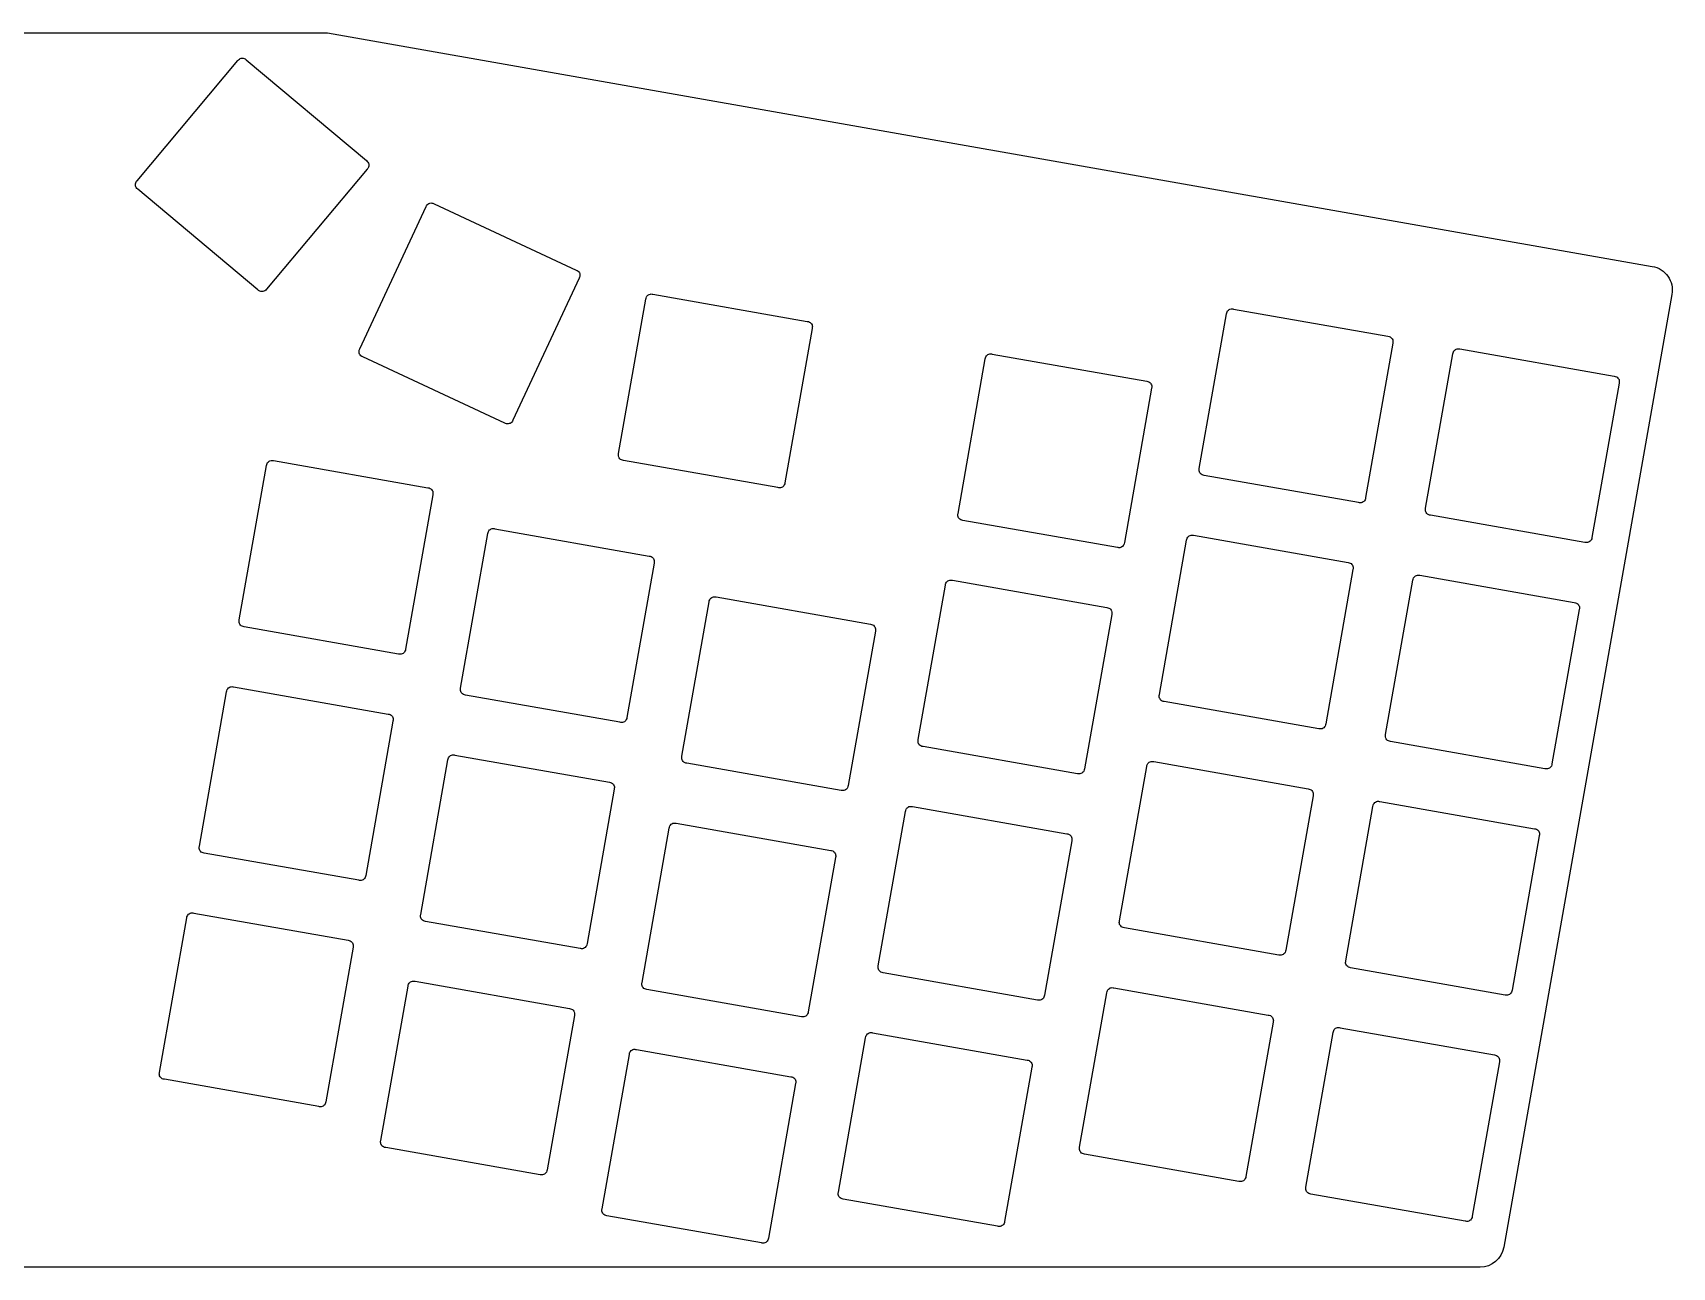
# Model space of a CAD drawing. Header units: millimetres. Extents: x -136 to 136, y 1 to 103.
# Drawn here: x 0 to 135.9, y 1 to 103.4 of the extents above; entities that cross this region are included whole.
import ezdxf

# ---------------------------------------------------------------- set-up
doc = ezdxf.new("R2010")
doc.units = ezdxf.units.MM
doc.layers.get('0').update_dxf_attribs({"linetype": 'CONTINUOUS'})

msp = doc.modelspace()

# ---------------------------------------------------------------- linework, layer by layer
for p, q in [((8.64, 91.09), (17, 101.05)), ((17.7, 101.11), (27.66, 92.76)), ((27.72, 92.05), (19.37, 82.09)), ((18.66, 82.03), (8.7, 90.39)), ((27.12, 77.15), (32.61, 88.94)), ((33.28, 89.18), (45.06, 83.68)), ((45.3, 83.02), (39.81, 71.24)), ((51.41, 81.68), (64.21, 79.43)), ((48.57, 68.47), (50.83, 81.28)), ((99.55, 80.45), (112.35, 78.19)), ((64.61, 78.85), (62.36, 66.04)), ((96.71, 67.24), (98.97, 80.04)), ((112.76, 77.61), (110.5, 64.81)), ((39.14, 71), (27.36, 76.49)), ((76.71, 63.51), (78.97, 76.31)), ((79.55, 76.72), (92.35, 74.46)), ((115.47, 63.93), (117.73, 76.73)), ((118.31, 77.14), (131.11, 74.88)), ((92.76, 73.88), (90.5, 61.08)), ((131.52, 74.3), (129.26, 61.5)), ((17.12, 54.68), (19.38, 67.48)), ((19.96, 67.88), (32.76, 65.63)), ((61.78, 65.64), (48.98, 67.9)), ((109.92, 64.4), (97.12, 66.66)), ((33.17, 65.05), (30.91, 52.24)), ((89.92, 60.68), (77.12, 62.93)), ((128.68, 61.1), (115.88, 63.35)), ((35.47, 49.02), (37.73, 61.83)), ((38.3, 62.23), (51.11, 59.97)), ((93.4, 48.48), (95.66, 61.28)), ((96.24, 61.69), (109.04, 59.43)), ((51.51, 59.39), (49.26, 46.59)), ((109.45, 58.85), (107.19, 46.05)), ((73.4, 44.75), (75.66, 57.55)), ((76.24, 57.96), (89.04, 55.7)), ((112.16, 45.17), (114.42, 57.97)), ((115, 58.38), (127.8, 56.12)), ((53.82, 43.37), (56.07, 56.17)), ((56.65, 56.58), (69.45, 54.32)), ((89.45, 55.12), (87.19, 42.32)), ((128.21, 55.54), (125.95, 42.74)), ((30.33, 51.84), (17.53, 54.1)), ((69.86, 53.74), (67.6, 40.94)), ((16.65, 49.12), (29.45, 46.87)), ((13.81, 35.92), (16.07, 48.72)), ((48.68, 46.19), (35.87, 48.44)), ((106.61, 45.64), (93.81, 47.9)), ((29.86, 46.29), (27.6, 33.48)), ((86.61, 41.92), (73.81, 44.17)), ((125.37, 42.33), (112.57, 44.59)), ((32.16, 30.26), (34.42, 43.06)), ((35, 43.47), (47.8, 41.21)), ((67.02, 40.53), (54.22, 42.79)), ((90.1, 29.72), (92.35, 42.52)), ((92.93, 42.93), (105.73, 40.67)), ((48.2, 40.63), (45.95, 27.83)), ((106.14, 40.09), (103.88, 27.29)), ((111.69, 39.62), (124.5, 37.36)), ((70.09, 25.99), (72.35, 38.79)), ((72.93, 39.2), (85.73, 36.94)), ((108.86, 26.41), (111.11, 39.21)), ((50.51, 24.61), (52.76, 37.41)), ((53.34, 37.82), (66.15, 35.56)), ((124.9, 36.78), (122.64, 23.98)), ((86.14, 36.36), (83.88, 23.56)), ((27.02, 33.08), (14.22, 35.34)), ((66.55, 34.98), (64.29, 22.18)), ((10.5, 17.15), (12.76, 29.96)), ((13.34, 30.36), (26.14, 28.11)), ((45.37, 27.43), (32.57, 29.68)), ((103.3, 26.88), (90.5, 29.14)), ((26.55, 27.53), (24.29, 14.72)), ((122.06, 23.57), (109.26, 25.83)), ((31.69, 24.71), (44.49, 22.45)), ((83.3, 23.15), (70.5, 25.41)), ((28.85, 11.5), (31.11, 24.3)), ((63.72, 21.77), (50.91, 24.03)), ((86.79, 10.96), (89.05, 23.76)), ((89.62, 24.17), (102.43, 21.91)), ((44.9, 21.87), (42.64, 9.07)), ((69.62, 20.44), (82.43, 18.18)), ((102.83, 21.33), (100.58, 8.53)), ((105.55, 7.65), (107.81, 20.45)), ((108.39, 20.86), (121.19, 18.6)), ((50.04, 19.06), (62.84, 16.8)), ((66.79, 7.23), (69.04, 20.03)), ((47.2, 5.85), (49.46, 18.65)), ((121.59, 18.02), (119.34, 5.22)), ((23.71, 14.32), (10.91, 16.58)), ((82.83, 17.6), (80.57, 4.8)), ((63.24, 16.22), (60.99, 3.42)), ((42.06, 8.66), (29.26, 10.92)), ((100, 8.12), (87.19, 10.38)), ((118.76, 4.81), (105.95, 7.07)), ((79.99, 4.39), (67.19, 6.65)), ((60.41, 3.01), (47.6, 5.27))]:
    msp.add_line(p, q)
msp.add_lwpolyline([(-135.89, 81.67, -0.414214), (-134.27, 83.99), (-24.42, 103.36), (24.42, 103.36), (134.27, 83.99, -0.414214), (135.89, 81.67), (121.95, 2.65, -0.36397), (119.99, 1), (-119.99, 1, -0.36397), (-121.95, 2.65)], format="xyb", close=True)
for points in [[(17, 101.05), (17.03, 101.09), (17.07, 101.14), (17.17, 101.21), (17.22, 101.23), (17.33, 101.25), (17.39, 101.26), (17.51, 101.24), (17.56, 101.21), (17.64, 101.17), (17.67, 101.14), (17.7, 101.11)], [(27.66, 92.76), (27.7, 92.72), (27.75, 92.68), (27.82, 92.58), (27.84, 92.53), (27.86, 92.42), (27.87, 92.36), (27.85, 92.24), (27.82, 92.19), (27.78, 92.12), (27.75, 92.08), (27.72, 92.05)], [(8.7, 90.39), (8.66, 90.42), (8.61, 90.46), (8.54, 90.56), (8.52, 90.61), (8.5, 90.72), (8.5, 90.78), (8.52, 90.9), (8.54, 90.95), (8.59, 91.03), (8.61, 91.06), (8.64, 91.09)], [(32.61, 88.94), (32.64, 88.99), (32.66, 89.04), (32.74, 89.14), (32.78, 89.17), (32.88, 89.22), (32.93, 89.24), (33.06, 89.25), (33.11, 89.24), (33.2, 89.22), (33.24, 89.2), (33.28, 89.18)], [(45.06, 83.68), (45.11, 83.66), (45.16, 83.63), (45.26, 83.55), (45.29, 83.51), (45.34, 83.41), (45.36, 83.36), (45.37, 83.24), (45.36, 83.19), (45.34, 83.1), (45.32, 83.06), (45.3, 83.02)], [(19.37, 82.09), (19.33, 82.05), (19.29, 82), (19.19, 81.93), (19.14, 81.91), (19.03, 81.89), (18.98, 81.89), (18.85, 81.91), (18.81, 81.93), (18.73, 81.98), (18.69, 82), (18.66, 82.03)], [(50.83, 81.28), (50.84, 81.33), (50.85, 81.39), (50.9, 81.5), (50.93, 81.55), (51.02, 81.62), (51.06, 81.65), (51.18, 81.69), (51.23, 81.7), (51.32, 81.7), (51.36, 81.69), (51.41, 81.68)], [(98.97, 80.04), (98.98, 80.1), (98.99, 80.16), (99.04, 80.27), (99.08, 80.31), (99.16, 80.39), (99.2, 80.42), (99.32, 80.46), (99.37, 80.46), (99.46, 80.46), (99.51, 80.46), (99.55, 80.45)], [(64.21, 79.43), (64.27, 79.42), (64.33, 79.4), (64.44, 79.35), (64.48, 79.32), (64.55, 79.24), (64.58, 79.19), (64.63, 79.08), (64.63, 79.02), (64.63, 78.93), (64.62, 78.89), (64.61, 78.85)], [(112.35, 78.19), (112.41, 78.18), (112.47, 78.17), (112.58, 78.12), (112.62, 78.08), (112.69, 78), (112.72, 77.95), (112.77, 77.84), (112.77, 77.79), (112.77, 77.7), (112.76, 77.65), (112.76, 77.61)], [(27.36, 76.49), (27.31, 76.51), (27.25, 76.54), (27.16, 76.62), (27.12, 76.66), (27.08, 76.76), (27.06, 76.81), (27.05, 76.94), (27.06, 76.99), (27.08, 77.08), (27.1, 77.12), (27.12, 77.15)], [(78.97, 76.31), (78.98, 76.37), (78.99, 76.43), (79.04, 76.54), (79.07, 76.59), (79.16, 76.66), (79.2, 76.69), (79.32, 76.73), (79.37, 76.74), (79.46, 76.74), (79.51, 76.73), (79.55, 76.72)], [(117.73, 76.73), (117.74, 76.79), (117.75, 76.85), (117.8, 76.96), (117.84, 77), (117.92, 77.08), (117.97, 77.11), (118.08, 77.15), (118.13, 77.16), (118.22, 77.15), (118.27, 77.15), (118.31, 77.14)], [(131.11, 74.88), (131.17, 74.87), (131.23, 74.86), (131.34, 74.81), (131.38, 74.78), (131.46, 74.69), (131.49, 74.65), (131.53, 74.53), (131.53, 74.48), (131.53, 74.39), (131.52, 74.34), (131.52, 74.3)], [(92.35, 74.46), (92.41, 74.45), (92.47, 74.44), (92.58, 74.39), (92.62, 74.36), (92.69, 74.27), (92.72, 74.23), (92.77, 74.11), (92.77, 74.06), (92.77, 73.97), (92.76, 73.93), (92.76, 73.88)], [(39.81, 71.24), (39.78, 71.19), (39.76, 71.13), (39.68, 71.04), (39.63, 71), (39.53, 70.95), (39.48, 70.94), (39.36, 70.93), (39.31, 70.93), (39.22, 70.96), (39.18, 70.98), (39.14, 71)], [(48.98, 67.9), (48.92, 67.91), (48.86, 67.92), (48.75, 67.97), (48.7, 68), (48.63, 68.08), (48.6, 68.13), (48.56, 68.24), (48.55, 68.3), (48.55, 68.39), (48.56, 68.43), (48.57, 68.47)], [(19.38, 67.48), (19.39, 67.53), (19.4, 67.59), (19.45, 67.7), (19.48, 67.75), (19.57, 67.82), (19.61, 67.85), (19.73, 67.9), (19.78, 67.9), (19.87, 67.9), (19.92, 67.89), (19.96, 67.88)], [(97.12, 66.66), (97.06, 66.67), (97, 66.68), (96.89, 66.73), (96.85, 66.77), (96.77, 66.85), (96.74, 66.9), (96.7, 67.01), (96.7, 67.06), (96.7, 67.15), (96.7, 67.2), (96.71, 67.24)], [(32.76, 65.63), (32.82, 65.62), (32.88, 65.61), (32.99, 65.55), (33.03, 65.52), (33.1, 65.44), (33.13, 65.39), (33.18, 65.28), (33.18, 65.22), (33.18, 65.13), (33.17, 65.09), (33.17, 65.05)], [(62.36, 66.04), (62.35, 65.99), (62.34, 65.93), (62.28, 65.82), (62.25, 65.77), (62.17, 65.7), (62.12, 65.67), (62.01, 65.63), (61.95, 65.62), (61.86, 65.62), (61.82, 65.63), (61.78, 65.64)], [(110.5, 64.81), (110.49, 64.75), (110.48, 64.69), (110.43, 64.58), (110.39, 64.54), (110.31, 64.46), (110.26, 64.44), (110.15, 64.39), (110.1, 64.39), (110, 64.39), (109.96, 64.4), (109.92, 64.4)], [(115.88, 63.35), (115.82, 63.36), (115.76, 63.37), (115.65, 63.43), (115.61, 63.46), (115.53, 63.54), (115.5, 63.59), (115.46, 63.7), (115.46, 63.76), (115.46, 63.85), (115.47, 63.89), (115.47, 63.93)], [(77.12, 62.93), (77.06, 62.94), (77, 62.95), (76.89, 63.01), (76.85, 63.04), (76.77, 63.12), (76.74, 63.17), (76.7, 63.28), (76.69, 63.34), (76.7, 63.43), (76.7, 63.47), (76.71, 63.51)], [(37.73, 61.83), (37.74, 61.88), (37.75, 61.94), (37.8, 62.05), (37.83, 62.1), (37.91, 62.17), (37.96, 62.2), (38.07, 62.24), (38.13, 62.25), (38.22, 62.25), (38.26, 62.24), (38.3, 62.23)], [(95.66, 61.28), (95.67, 61.34), (95.68, 61.4), (95.73, 61.51), (95.77, 61.55), (95.85, 61.63), (95.9, 61.66), (96.01, 61.7), (96.06, 61.7), (96.16, 61.7), (96.2, 61.69), (96.24, 61.69)], [(129.26, 61.5), (129.25, 61.44), (129.24, 61.38), (129.19, 61.27), (129.15, 61.23), (129.07, 61.16), (129.02, 61.13), (128.91, 61.08), (128.86, 61.08), (128.77, 61.08), (128.72, 61.09), (128.68, 61.1)], [(51.11, 59.97), (51.16, 59.96), (51.22, 59.95), (51.33, 59.9), (51.38, 59.87), (51.45, 59.78), (51.48, 59.74), (51.52, 59.62), (51.53, 59.57), (51.53, 59.48), (51.52, 59.44), (51.51, 59.39)], [(90.5, 61.08), (90.49, 61.02), (90.48, 60.96), (90.42, 60.85), (90.39, 60.81), (90.31, 60.74), (90.26, 60.71), (90.15, 60.66), (90.09, 60.66), (90, 60.66), (89.96, 60.67), (89.92, 60.68)], [(109.04, 59.43), (109.1, 59.42), (109.16, 59.41), (109.27, 59.36), (109.31, 59.32), (109.39, 59.24), (109.42, 59.19), (109.46, 59.08), (109.47, 59.03), (109.46, 58.94), (109.46, 58.89), (109.45, 58.85)], [(75.66, 57.55), (75.67, 57.61), (75.68, 57.67), (75.73, 57.78), (75.77, 57.83), (75.85, 57.9), (75.9, 57.93), (76.01, 57.97), (76.06, 57.98), (76.15, 57.97), (76.2, 57.97), (76.24, 57.96)], [(114.42, 57.97), (114.43, 58.03), (114.44, 58.09), (114.5, 58.2), (114.53, 58.24), (114.61, 58.32), (114.66, 58.35), (114.77, 58.39), (114.83, 58.4), (114.92, 58.39), (114.96, 58.39), (115, 58.38)], [(56.07, 56.17), (56.08, 56.23), (56.09, 56.29), (56.15, 56.4), (56.18, 56.44), (56.26, 56.52), (56.31, 56.55), (56.42, 56.59), (56.48, 56.59), (56.57, 56.59), (56.61, 56.59), (56.65, 56.58)], [(127.8, 56.12), (127.86, 56.11), (127.92, 56.1), (128.03, 56.05), (128.07, 56.02), (128.15, 55.93), (128.18, 55.89), (128.22, 55.77), (128.23, 55.72), (128.22, 55.63), (128.22, 55.58), (128.21, 55.54)], [(17.53, 54.1), (17.47, 54.11), (17.41, 54.12), (17.3, 54.17), (17.26, 54.2), (17.18, 54.29), (17.15, 54.33), (17.11, 54.45), (17.1, 54.5), (17.11, 54.59), (17.11, 54.63), (17.12, 54.68)], [(89.04, 55.7), (89.1, 55.69), (89.16, 55.68), (89.27, 55.63), (89.31, 55.6), (89.39, 55.51), (89.42, 55.47), (89.46, 55.35), (89.46, 55.3), (89.46, 55.21), (89.45, 55.17), (89.45, 55.12)], [(69.45, 54.32), (69.51, 54.31), (69.57, 54.3), (69.68, 54.25), (69.72, 54.21), (69.8, 54.13), (69.83, 54.08), (69.87, 53.97), (69.88, 53.92), (69.87, 53.83), (69.87, 53.78), (69.86, 53.74)], [(30.91, 52.24), (30.9, 52.19), (30.89, 52.13), (30.83, 52.02), (30.8, 51.97), (30.72, 51.9), (30.67, 51.87), (30.56, 51.83), (30.5, 51.82), (30.41, 51.82), (30.37, 51.83), (30.33, 51.84)], [(16.07, 48.72), (16.08, 48.77), (16.09, 48.83), (16.14, 48.94), (16.18, 48.99), (16.26, 49.06), (16.31, 49.09), (16.42, 49.14), (16.47, 49.14), (16.56, 49.14), (16.61, 49.13), (16.65, 49.12)], [(35.87, 48.44), (35.82, 48.45), (35.76, 48.46), (35.65, 48.52), (35.6, 48.55), (35.53, 48.63), (35.5, 48.68), (35.46, 48.79), (35.45, 48.85), (35.45, 48.94), (35.46, 48.98), (35.47, 49.02)], [(93.81, 47.9), (93.75, 47.91), (93.69, 47.92), (93.58, 47.97), (93.54, 48.01), (93.47, 48.09), (93.44, 48.14), (93.39, 48.25), (93.39, 48.3), (93.39, 48.39), (93.4, 48.44), (93.4, 48.48)], [(29.45, 46.87), (29.51, 46.86), (29.57, 46.85), (29.68, 46.79), (29.72, 46.76), (29.8, 46.68), (29.83, 46.63), (29.87, 46.52), (29.87, 46.46), (29.87, 46.37), (29.87, 46.33), (29.86, 46.29)], [(49.26, 46.59), (49.25, 46.54), (49.23, 46.48), (49.18, 46.37), (49.15, 46.32), (49.07, 46.25), (49.02, 46.22), (48.91, 46.17), (48.85, 46.17), (48.76, 46.17), (48.72, 46.18), (48.68, 46.19)], [(107.19, 46.05), (107.18, 45.99), (107.17, 45.93), (107.12, 45.82), (107.08, 45.78), (107, 45.7), (106.96, 45.67), (106.84, 45.63), (106.79, 45.63), (106.7, 45.63), (106.65, 45.64), (106.61, 45.64)], [(112.57, 44.59), (112.51, 44.6), (112.45, 44.61), (112.34, 44.67), (112.3, 44.7), (112.23, 44.78), (112.2, 44.83), (112.15, 44.94), (112.15, 45), (112.15, 45.09), (112.16, 45.13), (112.16, 45.17)], [(73.81, 44.17), (73.75, 44.18), (73.69, 44.19), (73.58, 44.25), (73.54, 44.28), (73.46, 44.36), (73.43, 44.41), (73.39, 44.52), (73.39, 44.58), (73.39, 44.67), (73.4, 44.71), (73.4, 44.75)], [(34.42, 43.06), (34.43, 43.12), (34.44, 43.18), (34.49, 43.29), (34.52, 43.34), (34.61, 43.41), (34.65, 43.44), (34.77, 43.48), (34.82, 43.49), (34.91, 43.49), (34.95, 43.48), (35, 43.47)], [(54.22, 42.79), (54.16, 42.8), (54.1, 42.81), (53.99, 42.86), (53.95, 42.9), (53.88, 42.98), (53.85, 43.03), (53.8, 43.14), (53.8, 43.19), (53.8, 43.28), (53.81, 43.33), (53.82, 43.37)], [(87.19, 42.32), (87.18, 42.26), (87.17, 42.2), (87.12, 42.09), (87.08, 42.05), (87, 41.98), (86.95, 41.95), (86.84, 41.9), (86.79, 41.9), (86.7, 41.9), (86.65, 41.91), (86.61, 41.92)], [(92.35, 42.52), (92.36, 42.58), (92.37, 42.64), (92.43, 42.75), (92.46, 42.79), (92.54, 42.86), (92.59, 42.89), (92.7, 42.94), (92.76, 42.94), (92.85, 42.94), (92.89, 42.93), (92.93, 42.93)], [(125.95, 42.74), (125.94, 42.68), (125.93, 42.62), (125.88, 42.51), (125.85, 42.47), (125.76, 42.4), (125.72, 42.37), (125.6, 42.32), (125.55, 42.32), (125.46, 42.32), (125.41, 42.33), (125.37, 42.33)], [(47.8, 41.21), (47.86, 41.2), (47.92, 41.19), (48.03, 41.14), (48.07, 41.11), (48.14, 41.02), (48.17, 40.98), (48.22, 40.86), (48.22, 40.81), (48.22, 40.72), (48.21, 40.68), (48.2, 40.63)], [(67.6, 40.94), (67.59, 40.88), (67.58, 40.82), (67.53, 40.71), (67.5, 40.67), (67.41, 40.59), (67.37, 40.57), (67.25, 40.52), (67.2, 40.52), (67.11, 40.52), (67.07, 40.53), (67.02, 40.53)], [(105.73, 40.67), (105.79, 40.66), (105.85, 40.65), (105.96, 40.6), (106.01, 40.56), (106.08, 40.48), (106.11, 40.43), (106.15, 40.32), (106.16, 40.27), (106.16, 40.17), (106.15, 40.13), (106.14, 40.09)], [(111.11, 39.21), (111.12, 39.27), (111.13, 39.33), (111.19, 39.44), (111.22, 39.48), (111.3, 39.56), (111.35, 39.59), (111.46, 39.63), (111.52, 39.64), (111.61, 39.63), (111.65, 39.63), (111.69, 39.62)], [(72.35, 38.79), (72.36, 38.85), (72.37, 38.91), (72.43, 39.02), (72.46, 39.06), (72.54, 39.14), (72.59, 39.17), (72.7, 39.21), (72.76, 39.22), (72.85, 39.21), (72.89, 39.21), (72.93, 39.2)], [(52.76, 37.41), (52.77, 37.47), (52.79, 37.53), (52.84, 37.64), (52.87, 37.68), (52.95, 37.76), (53, 37.79), (53.11, 37.83), (53.17, 37.83), (53.26, 37.83), (53.3, 37.82), (53.34, 37.82)], [(85.73, 36.94), (85.79, 36.93), (85.85, 36.92), (85.96, 36.87), (86, 36.84), (86.08, 36.75), (86.11, 36.71), (86.15, 36.59), (86.16, 36.54), (86.15, 36.45), (86.15, 36.4), (86.14, 36.36)], [(124.5, 37.36), (124.55, 37.35), (124.61, 37.34), (124.72, 37.29), (124.77, 37.25), (124.84, 37.17), (124.87, 37.13), (124.91, 37.01), (124.92, 36.96), (124.92, 36.87), (124.91, 36.82), (124.9, 36.78)], [(14.22, 35.34), (14.16, 35.35), (14.1, 35.36), (13.99, 35.41), (13.95, 35.44), (13.87, 35.53), (13.85, 35.57), (13.8, 35.69), (13.8, 35.74), (13.8, 35.83), (13.81, 35.87), (13.81, 35.92)], [(66.15, 35.56), (66.2, 35.55), (66.26, 35.54), (66.37, 35.49), (66.42, 35.45), (66.49, 35.37), (66.52, 35.32), (66.56, 35.21), (66.57, 35.16), (66.57, 35.07), (66.56, 35.02), (66.55, 34.98)], [(27.6, 33.48), (27.59, 33.43), (27.58, 33.37), (27.53, 33.26), (27.49, 33.21), (27.41, 33.14), (27.36, 33.11), (27.25, 33.07), (27.2, 33.06), (27.11, 33.06), (27.06, 33.07), (27.02, 33.08)], [(12.76, 29.96), (12.77, 30.01), (12.78, 30.07), (12.84, 30.18), (12.87, 30.23), (12.95, 30.3), (13, 30.33), (13.11, 30.37), (13.17, 30.38), (13.26, 30.38), (13.3, 30.37), (13.34, 30.36)], [(32.57, 29.68), (32.51, 29.69), (32.45, 29.7), (32.34, 29.76), (32.29, 29.79), (32.22, 29.87), (32.19, 29.92), (32.15, 30.03), (32.14, 30.09), (32.15, 30.18), (32.15, 30.22), (32.16, 30.26)], [(90.5, 29.14), (90.44, 29.15), (90.38, 29.16), (90.27, 29.21), (90.23, 29.25), (90.16, 29.33), (90.13, 29.37), (90.08, 29.49), (90.08, 29.54), (90.08, 29.63), (90.09, 29.68), (90.1, 29.72)], [(26.14, 28.11), (26.2, 28.1), (26.26, 28.08), (26.37, 28.03), (26.41, 28), (26.49, 27.92), (26.52, 27.87), (26.56, 27.76), (26.57, 27.7), (26.56, 27.61), (26.56, 27.57), (26.55, 27.53)], [(45.95, 27.83), (45.94, 27.77), (45.93, 27.71), (45.87, 27.6), (45.84, 27.56), (45.76, 27.49), (45.71, 27.46), (45.6, 27.41), (45.54, 27.41), (45.45, 27.41), (45.41, 27.42), (45.37, 27.43)], [(103.88, 27.29), (103.87, 27.23), (103.86, 27.17), (103.81, 27.06), (103.78, 27.02), (103.69, 26.94), (103.65, 26.91), (103.53, 26.87), (103.48, 26.87), (103.39, 26.87), (103.35, 26.87), (103.3, 26.88)], [(70.5, 25.41), (70.44, 25.42), (70.38, 25.43), (70.27, 25.49), (70.23, 25.52), (70.16, 25.6), (70.13, 25.65), (70.08, 25.76), (70.08, 25.82), (70.08, 25.91), (70.09, 25.95), (70.09, 25.99)], [(109.26, 25.83), (109.21, 25.84), (109.15, 25.85), (109.04, 25.9), (108.99, 25.94), (108.92, 26.02), (108.89, 26.07), (108.84, 26.18), (108.84, 26.23), (108.84, 26.33), (108.85, 26.37), (108.86, 26.41)], [(31.11, 24.3), (31.12, 24.36), (31.13, 24.42), (31.18, 24.53), (31.22, 24.57), (31.3, 24.65), (31.34, 24.68), (31.46, 24.72), (31.51, 24.73), (31.6, 24.72), (31.65, 24.72), (31.69, 24.71)], [(50.91, 24.03), (50.86, 24.04), (50.8, 24.05), (50.69, 24.1), (50.64, 24.14), (50.57, 24.22), (50.54, 24.27), (50.5, 24.38), (50.49, 24.43), (50.49, 24.52), (50.5, 24.57), (50.51, 24.61)], [(83.88, 23.56), (83.87, 23.5), (83.86, 23.44), (83.81, 23.33), (83.78, 23.29), (83.69, 23.22), (83.65, 23.19), (83.53, 23.14), (83.48, 23.14), (83.39, 23.14), (83.34, 23.15), (83.3, 23.15)], [(89.05, 23.76), (89.06, 23.82), (89.07, 23.88), (89.12, 23.99), (89.15, 24.03), (89.23, 24.1), (89.28, 24.13), (89.39, 24.18), (89.45, 24.18), (89.54, 24.18), (89.58, 24.17), (89.62, 24.17)], [(122.64, 23.98), (122.63, 23.92), (122.62, 23.86), (122.57, 23.75), (122.54, 23.71), (122.45, 23.64), (122.41, 23.61), (122.29, 23.56), (122.24, 23.56), (122.15, 23.56), (122.11, 23.57), (122.06, 23.57)], [(44.49, 22.45), (44.55, 22.44), (44.61, 22.43), (44.72, 22.38), (44.76, 22.35), (44.83, 22.26), (44.86, 22.22), (44.91, 22.1), (44.91, 22.05), (44.91, 21.96), (44.9, 21.91), (44.9, 21.87)], [(64.29, 22.18), (64.28, 22.12), (64.27, 22.06), (64.22, 21.95), (64.19, 21.91), (64.11, 21.83), (64.06, 21.8), (63.95, 21.76), (63.89, 21.76), (63.8, 21.76), (63.76, 21.77), (63.72, 21.77)], [(102.43, 21.91), (102.48, 21.9), (102.54, 21.89), (102.65, 21.84), (102.7, 21.8), (102.77, 21.72), (102.8, 21.67), (102.84, 21.56), (102.85, 21.5), (102.85, 21.41), (102.84, 21.37), (102.83, 21.33)], [(69.04, 20.03), (69.05, 20.09), (69.06, 20.15), (69.12, 20.26), (69.15, 20.3), (69.23, 20.38), (69.28, 20.41), (69.39, 20.45), (69.45, 20.46), (69.54, 20.45), (69.58, 20.45), (69.62, 20.44)], [(107.81, 20.45), (107.82, 20.51), (107.83, 20.57), (107.88, 20.68), (107.91, 20.72), (107.99, 20.8), (108.04, 20.83), (108.15, 20.87), (108.21, 20.87), (108.3, 20.87), (108.34, 20.87), (108.39, 20.86)], [(49.46, 18.65), (49.47, 18.71), (49.48, 18.77), (49.53, 18.88), (49.56, 18.92), (49.65, 18.99), (49.69, 19.02), (49.81, 19.07), (49.86, 19.07), (49.95, 19.07), (49.99, 19.06), (50.04, 19.06)], [(82.43, 18.18), (82.48, 18.17), (82.54, 18.16), (82.65, 18.11), (82.7, 18.08), (82.77, 17.99), (82.8, 17.95), (82.84, 17.83), (82.85, 17.78), (82.85, 17.69), (82.84, 17.64), (82.83, 17.6)], [(121.19, 18.6), (121.24, 18.59), (121.3, 18.58), (121.41, 18.53), (121.46, 18.49), (121.53, 18.41), (121.56, 18.37), (121.6, 18.25), (121.61, 18.2), (121.61, 18.11), (121.6, 18.06), (121.59, 18.02)], [(10.91, 16.58), (10.85, 16.59), (10.79, 16.6), (10.68, 16.65), (10.64, 16.68), (10.57, 16.76), (10.54, 16.81), (10.49, 16.92), (10.49, 16.98), (10.49, 17.07), (10.5, 17.11), (10.5, 17.15)], [(62.84, 16.8), (62.89, 16.79), (62.95, 16.78), (63.06, 16.73), (63.11, 16.69), (63.18, 16.61), (63.21, 16.56), (63.26, 16.45), (63.26, 16.4), (63.26, 16.31), (63.25, 16.26), (63.24, 16.22)], [(24.29, 14.72), (24.28, 14.67), (24.27, 14.61), (24.22, 14.5), (24.19, 14.45), (24.1, 14.38), (24.06, 14.35), (23.94, 14.31), (23.89, 14.3), (23.8, 14.3), (23.75, 14.31), (23.71, 14.32)], [(29.26, 10.92), (29.2, 10.93), (29.14, 10.94), (29.03, 11), (28.99, 11.03), (28.91, 11.11), (28.88, 11.16), (28.84, 11.27), (28.84, 11.33), (28.84, 11.42), (28.84, 11.46), (28.85, 11.5)], [(87.19, 10.38), (87.14, 10.39), (87.08, 10.4), (86.97, 10.45), (86.92, 10.48), (86.85, 10.57), (86.82, 10.61), (86.78, 10.73), (86.77, 10.78), (86.77, 10.87), (86.78, 10.92), (86.79, 10.96)], [(42.64, 9.07), (42.63, 9.01), (42.62, 8.95), (42.57, 8.84), (42.53, 8.8), (42.45, 8.73), (42.4, 8.7), (42.29, 8.65), (42.24, 8.65), (42.15, 8.65), (42.1, 8.66), (42.06, 8.66)], [(100.58, 8.53), (100.57, 8.47), (100.55, 8.41), (100.5, 8.3), (100.47, 8.26), (100.39, 8.18), (100.34, 8.15), (100.23, 8.11), (100.17, 8.1), (100.08, 8.11), (100.04, 8.11), (100, 8.12)], [(67.19, 6.65), (67.14, 6.66), (67.08, 6.67), (66.97, 6.72), (66.92, 6.76), (66.85, 6.84), (66.82, 6.89), (66.77, 7), (66.77, 7.06), (66.77, 7.15), (66.78, 7.19), (66.79, 7.23)], [(105.95, 7.07), (105.9, 7.08), (105.84, 7.09), (105.73, 7.14), (105.68, 7.18), (105.61, 7.26), (105.58, 7.31), (105.54, 7.42), (105.53, 7.47), (105.53, 7.56), (105.54, 7.61), (105.55, 7.65)], [(47.6, 5.27), (47.55, 5.28), (47.49, 5.29), (47.38, 5.34), (47.33, 5.38), (47.26, 5.46), (47.23, 5.5), (47.19, 5.62), (47.18, 5.67), (47.18, 5.76), (47.19, 5.81), (47.2, 5.85)], [(80.57, 4.8), (80.56, 4.74), (80.55, 4.68), (80.5, 4.57), (80.47, 4.53), (80.39, 4.46), (80.34, 4.43), (80.23, 4.38), (80.17, 4.38), (80.08, 4.38), (80.04, 4.39), (79.99, 4.39)], [(119.34, 5.22), (119.33, 5.16), (119.32, 5.1), (119.26, 4.99), (119.23, 4.95), (119.15, 4.88), (119.1, 4.85), (118.99, 4.8), (118.93, 4.8), (118.84, 4.8), (118.8, 4.81), (118.76, 4.81)], [(60.99, 3.42), (60.98, 3.36), (60.97, 3.3), (60.91, 3.19), (60.88, 3.15), (60.8, 3.07), (60.75, 3.04), (60.64, 3), (60.58, 3), (60.49, 3), (60.45, 3), (60.41, 3.01)]]:
    msp.add_open_spline(points, degree=3, knots=[0, 0, 0, 0, 0.01723285, 0.01723285, 0.03106564, 0.03106564, 0.04279105, 0.04279105, 0.05647478, 0.05647478, 0.07108312, 0.07108312, 0.07108312, 0.07108312])

doc.saveas('drawing.dxf')
